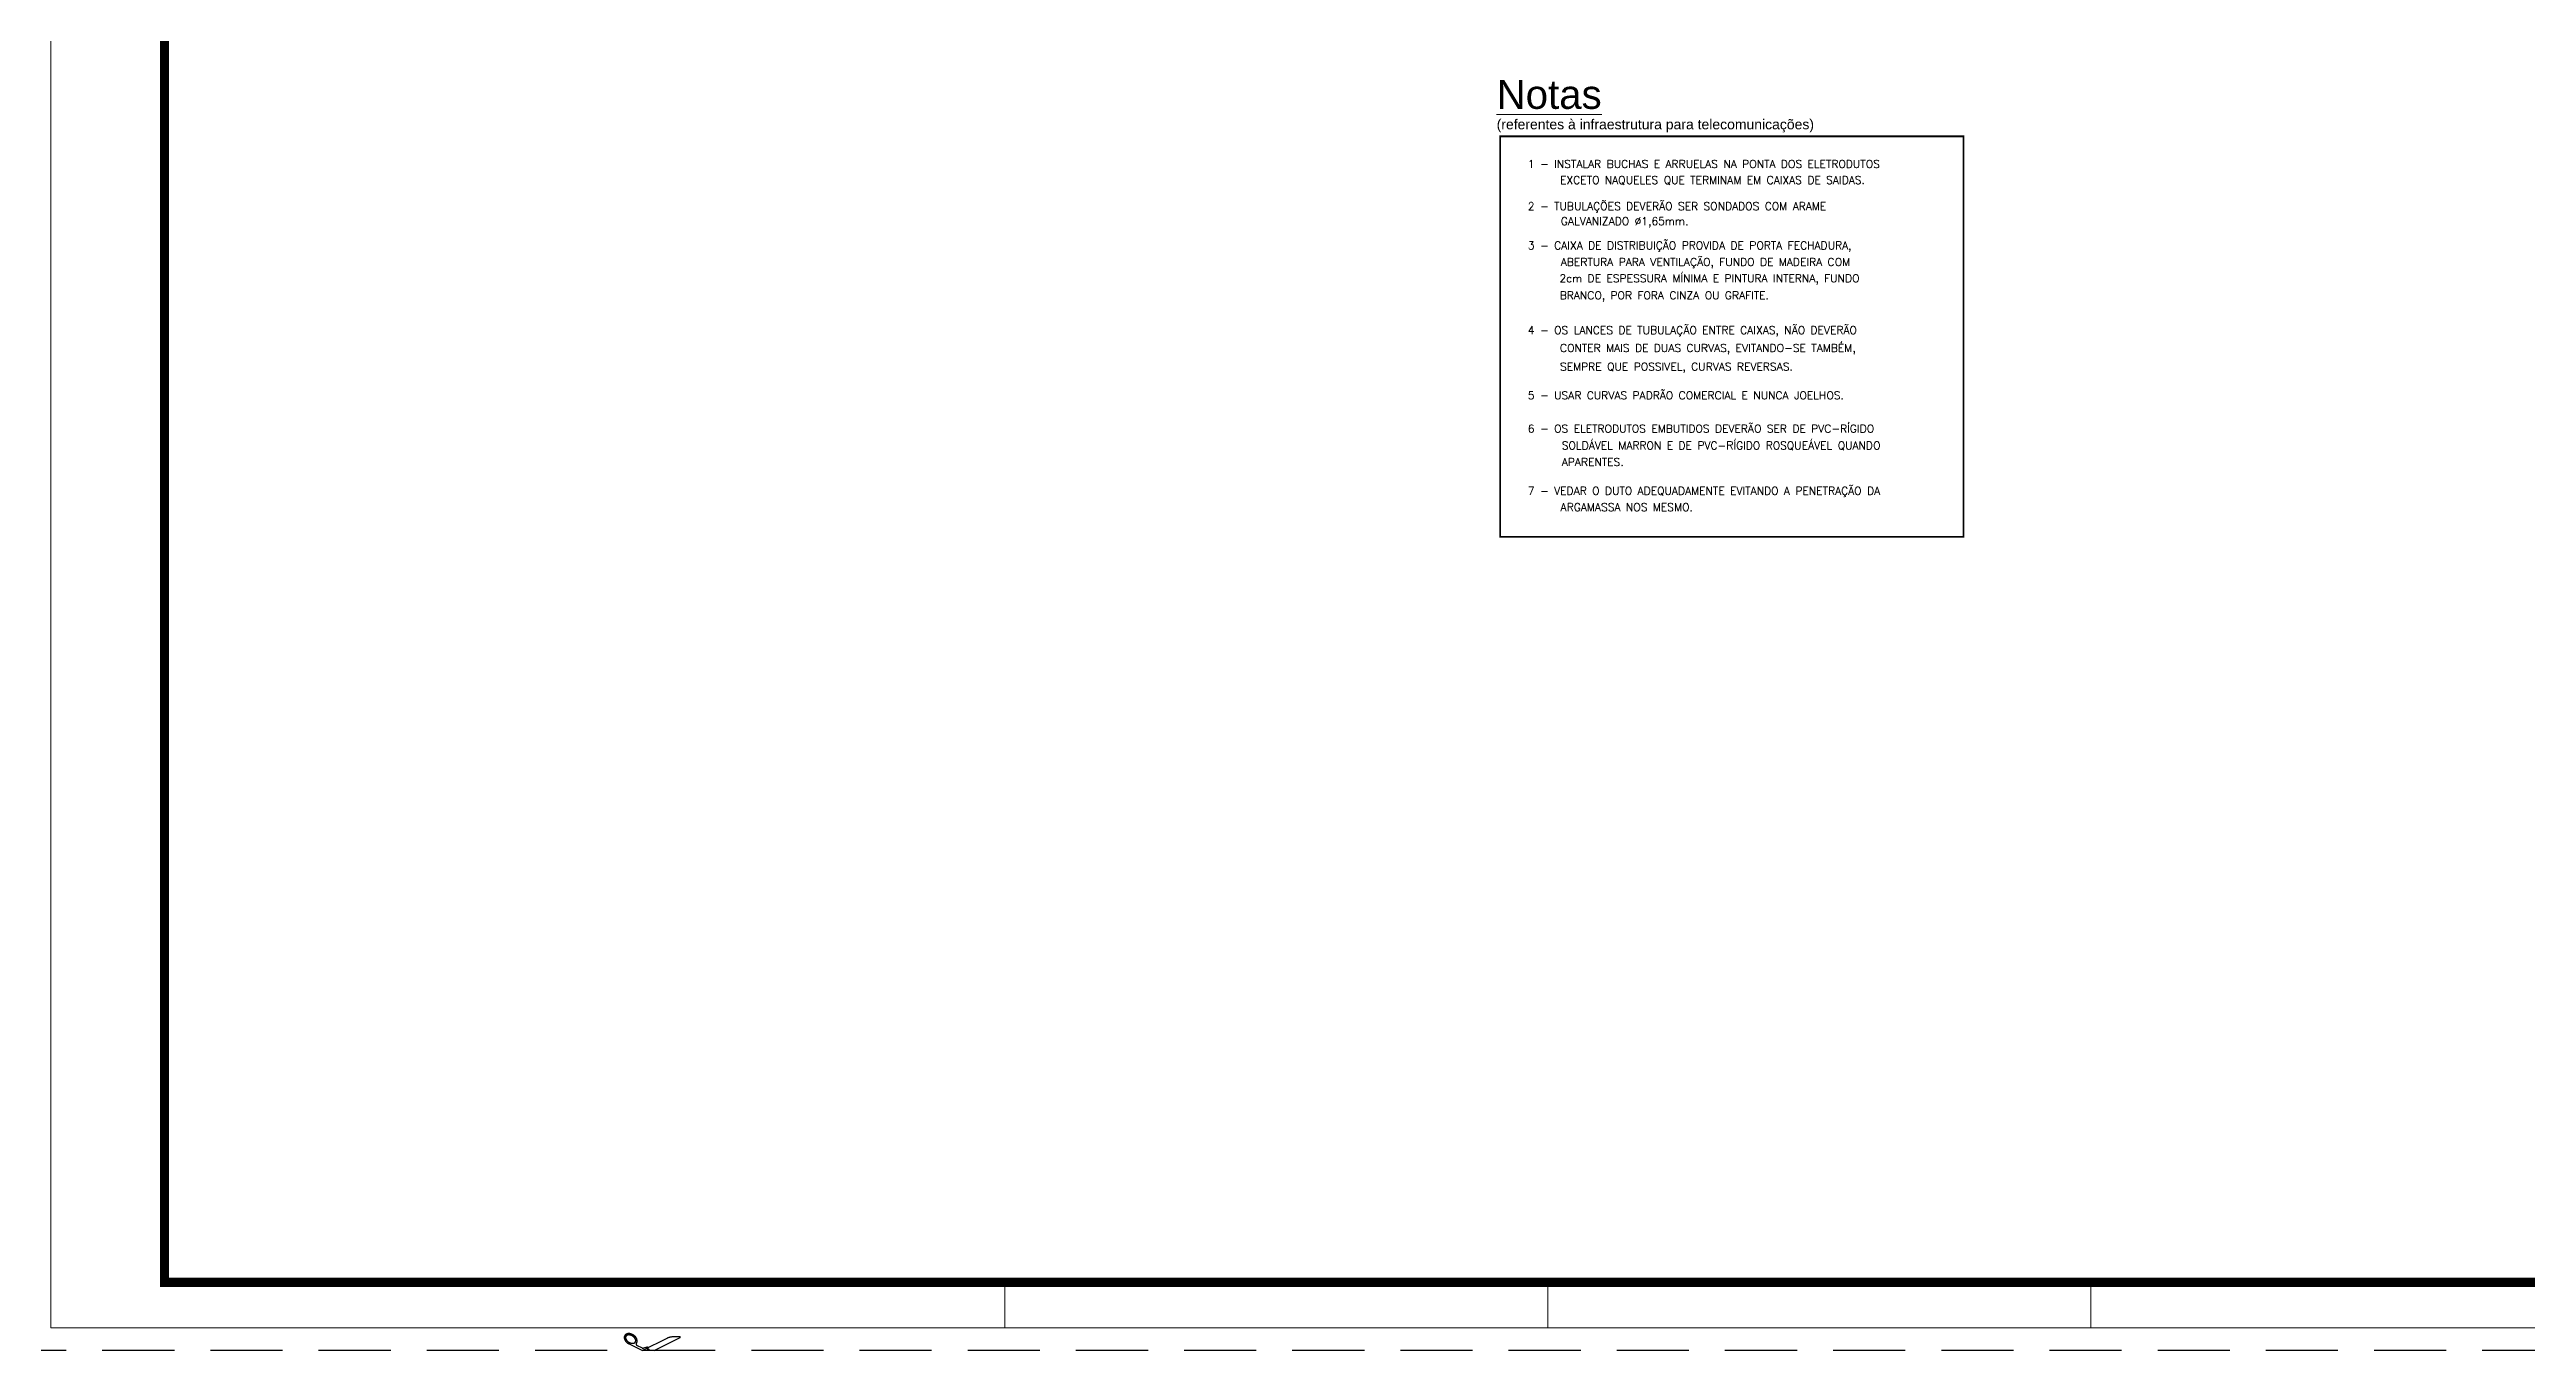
# Model space of a CAD drawing. Header units: millimetres. Extents: x 6597 to 20911, y -10306 to -132.
# Drawn here: x 9650 to 12376, y -4387 to -2956 of the extents above; entities that cross this region are included whole.
import ezdxf

# ---------------------------------------------------------------- set-up
doc = ezdxf.new("R2010")
doc.units = ezdxf.units.MM
doc.header["$LTSCALE"] = 25
doc.header["$MEASUREMENT"] = 0
doc.linetypes.add('HIDDEN2', pattern=[4.7625, 3.175, -1.5875])
doc.layers.add('DI-Título do diagrama', color=3, linetype='Continuous', lineweight=0)
doc.layers.add('TEXTO', color=7, linetype='Continuous', lineweight=30)
doc.layers.add('LEGENDAS', color=7, linetype='Continuous')
doc.layers.add('MAAI - VEGETAÇÃO', color=106, linetype='Continuous')
doc.styles.add('Arial', font='arial.ttf')
doc.styles.add('ETECARIAL', font='arial.ttf')
doc.styles.add('ROMANS', font='simplex.shx')

msp = doc.modelspace()

# ---------------------------------------------------------------- hatches: boundary and pattern name
at = {"layer": 'MAAI - VEGETAÇÃO', "true_color": 0x23891a, "transparency": 33554687}
h = msp.add_hatch(dxfattribs=at)
h.set_pattern_fill('AR-RROOF', color=86, scale=100)
h.set_pattern_definition([(0, (-89778.1, -3624.2), (5588, 2540), [38100, -5080, 12700, -2540]), (0, (-86400, -2354.2), (-2540, 3378.2), [7620, -838.2, 15240, -1905]), (0, (-88508.1, -1465.2), (13208, 1701.8), [20320, -3556, 10160, -2540])])
h.paths.add_polyline_path([(10414.8, -3594.3, 1), (10418, -3594.3, 1)])

# ---------------------------------------------------------------- linework, layer by layer
at = {"lineweight": 0}
for p, q in [((9651.7, -4362), (9651.7, -157)), ((10701.7, -4312), (10701.7, -4362)), ((11299.2, -4312), (11299.2, -4362)), ((11896.7, -4312), (11896.7, -4362)), ((15596.7, -4362), (9651.7, -4362))]:
    msp.add_line(p, q, dxfattribs=at)
at = {"linetype": 'HIDDEN2'}
msp.add_line((15621.7, -4387), (9626.7, -4387), dxfattribs=at)
at = {"linetype": 'HIDDEN2', "ltscale": 100}
for p, q in [((10288.3, -4379.8), (10302.7, -4386.9)), ((10296.6, -4377.6), (10295.9, -4379.7)), ((10302.7, -4384.5), (10296.7, -4381.5)), ((10329.5, -4373.7), (10302.7, -4386.9)), ((10307.7, -4383.3), (10303.8, -4384.5)), ((10307.7, -4386.6), (10310.4, -4386.6)), ((10309.1, -4383.7), (10308.3, -4383.3)), ((10315.5, -4386.9), (10344.3, -4372.7)), ((10344.1, -4372), (10336.9, -4372))]:
    msp.add_line(p, q, dxfattribs=at)
at = {"const_width": 1.87}
msp.add_lwpolyline([(11246.7, -3491.8), (11756.6, -3491.8), (11756.6, -3051), (11246.7, -3051)], close=True, dxfattribs=at)
at = {"linetype": 'HIDDEN2', "ltscale": 100}
msp.add_lwpolyline([(10287.8, -4377.9, -0.06556), (10285.9, -4376.4, -0.078269), (10284.7, -4374.7, -0.107176), (10284.2, -4372.8, -0.143324), (10284.6, -4371.4, -0.143324), (10285.7, -4370.4, -0.107176), (10287.5, -4369.9, -0.078269), (10289.6, -4370.2, -0.06556), (10291.8, -4371.1, -0.06556), (10293.7, -4372.7, -0.078269), (10294.9, -4374.3, -0.107176), (10295.4, -4376.2, -0.143324), (10295, -4377.6, -0.143324), (10293.9, -4378.6, -0.107176), (10292.1, -4379.1, -0.078269), (10290, -4378.8, -0.06556)], format="xyb", close=True, dxfattribs=at)
for centre, radius, start, end in [((10286.8, -4372.7), 4.1, 149.2203, 181.8456), ((10288.8, -4372.7), 6.07, 181.8456, 206.3151), ((10286.8, -4372.7), 4.1, 116.5951, 149.2203), ((10290.6, -4371.8), 8.07, 206.3151, 224.2165), ((10292.6, -4369.9), 10.8, 224.2165, 239.2203), ((10287.7, -4374.5), 6.07, 92.1256, 116.5951), ((10292.6, -4369.9), 10.8, 239.2203, 246.7222), ((10287.8, -4376.5), 8.07, 74.2242, 92.1256), ((10287, -4379.2), 10.8, 59.2203, 74.2242), ((10287, -4379.2), 10.8, 44.2165, 59.2203), ((10289, -4377.2), 8.07, 26.3151, 44.2165), ((10297.4, -4380.2), 1.5, 161.3666, 243.8641), ((10290.8, -4376.3), 6.07, 1.8456, 26.3151), ((10292.8, -4376.3), 4.1, 340.5798, 1.8456), ((10303.3, -4383.1), 1.5, 243.8641, 287.5637), ((10307.9, -4384), 0.75, 63.8641, 107.5637), ((10309.1, -4386.9), 1.37, 0, 180), ((10336.9, -4388.9), 16.9, 90, 116.1359), ((10344.1, -4372.4), 0.375, 296.1359, 90)]:
    msp.add_arc(centre, radius, start, end, dxfattribs=at)
at = {"layer": 'TEXTO', "color": 7, "const_width": 10}
msp.add_lwpolyline([(15546.7, -207), (9776.7, -207), (9776.7, -4312), (15546.7, -4312)], close=True, dxfattribs=at)

# ---------------------------------------------------------------- texts
at = {"layer": 'DI-Título do diagrama', "style": 'ETECARIAL'}
msp.add_text('%%UNotas', height=31.68, dxfattribs=at).set_placement((11242.9, -3020.8))
at = {"layer": 'LEGENDAS', "style": 'ROMANS'}
for s, p in [('1 - INSTALAR BUCHAS E ARRUELAS NA PONTA DOS ELETRODUTOS', (11277.3, -3085.7)), ('EXCETO NAQUELES QUE TERMINAM EM CAIXAS DE SAIDAS.', (11312.7, -3103.5)), ('2 - TUBULAÇÕES DEVERÃO SER SONDADOS COM ARAME ', (11277.3, -3132.2)), ('GALVANIZADO %%c1,65mm.', (11313.6, -3148.7)), ('3 - CAIXA DE DISTRIBUIÇÃO PROVIDA DE PORTA FECHADURA,', (11277.3, -3175.4)), ('ABERTURA PARA VENTILAÇÃO, FUNDO DE MADEIRA COM ', (11313.5, -3193.6)), ('2cm DE ESPESSURA MÍNIMA E PINTURA INTERNA, FUNDO ', (11311.9, -3211.6)), ('BRANCO, POR FORA CINZA OU GRAFITE.', (11312.3, -3230.3)), ('4 - OS LANCES DE TUBULAÇÃO ENTRE CAIXAS, NÃO DEVERÃO ', (11277.3, -3268.6)), ('CONTER MAIS DE DUAS CURVAS, EVITANDO-SE TAMBÉM,', (11312.6, -3288.2)), ('SEMPRE QUE POSSIVEL, CURVAS REVERSAS.', (11312.6, -3308.7)), ('5 - USAR CURVAS PADRÃO COMERCIAL E NUNCA JOELHOS.', (11277.3, -3340.4)), ('6 - OS ELETRODUTOS EMBUTIDOS DEVERÃO SER DE PVC-RÍGIDO', (11277.3, -3377)), ('APARENTES.', (11314.6, -3413.6)), ('SOLDÁVEL MARRON E DE PVC-RÍGIDO ROSQUEÁVEL QUANDO', (11314.6, -3395.5)), ('7 - VEDAR O DUTO ADEQUADAMENTE EVITANDO A PENETRAÇÃO DA ', (11277.3, -3445.4)), ('ARGAMASSA NOS MESMO.', (11313.3, -3463.4))]:
    msp.add_text(s, height=8.64, dxfattribs=at).set_placement(p)
at = {"layer": 'TEXTO', "ltscale": 6, "style": 'Arial'}
msp.add_text('(referentes à infraestrutura para telecomunicações)', height=11, dxfattribs=at).set_placement((11242.9, -3043.3))

doc.saveas('drawing.dxf')
